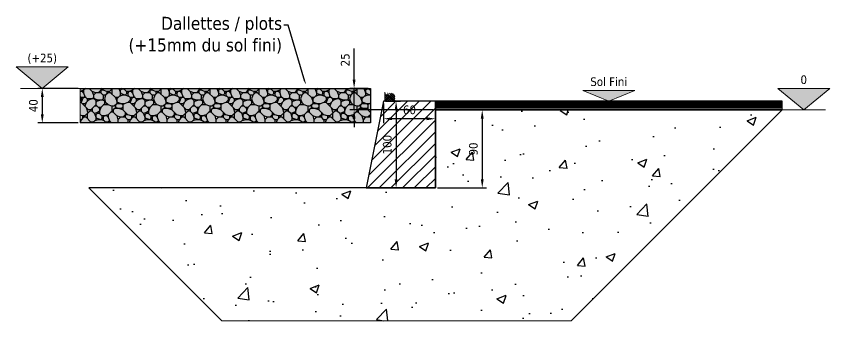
# Model space of a CAD drawing. Header units: millimetres. Extents: x -20000 to 230000, y -17405 to 24510.
# Drawn here: x 64516 to 65455, y -14130 to -13778 of the extents above; entities that cross this region are included whole.
import ezdxf
from ezdxf import colors
from ezdxf.entities.mleader import LeaderData, LeaderLine
from ezdxf.enums import TextEntityAlignment as Align
from ezdxf.math import Vec2, Vec3

# ---------------------------------------------------------------- set-up
doc = ezdxf.new("R2010")
doc.units = ezdxf.units.MM
doc.header["$PDMODE"] = 35
doc.header["$PDSIZE"] = 0.5
doc.layers.get('0').update_dxf_attribs({"lineweight": 13})
doc.layers.get('Defpoints').update_dxf_attribs({"true_color": 0xc2a584})
doc.layers.add('0 - Invisible', color=43, linetype='Continuous', lineweight=0, plot=False)
for name, color, linetype, lineweight in [('1 - BETON', 251, 'Continuous', 25), ('1 - Béton', 251, 'Continuous', 25), ('1 - Cotation', 32, 'Continuous', 13), ('1 - Silicone', 40, 'Continuous', 13), ('1 - Texte', 7, 'Continuous', 13), ('Texte', 7, 'Continuous', 13)]:
    doc.layers.add(name, color=color, linetype=linetype, lineweight=lineweight)
doc.layers.add('1 - Cache', color=7, linetype='Continuous', lineweight=0, true_color=0xffffff)
doc.styles.add('Texte Poralu', font='tahomabd.ttf')
doc.dimstyles.new('30 - 1000', dxfattribs={"dimtxt": 10, "dimasz": 10, "dimexe": 5, "dimexo": 2.5, "dimgap": 5, "dimtad": 1, "dimdec": 1, "dimtxsty": 'Texte Poralu', "dimcen": 5, "dimazin": 0, "dimtfac": 1, "dimtdec": 1, "dimtmove": 0, "dimatfit": 3, "dimfxl": 1, "dimarcsym": 0})

# ---------------------------------------------------------------- blocks, each defined once
blk = doc.blocks.new('*U199')
blk.add_hatch(color=256).paths.add_polyline_path([(25, 0), (55, 25), (-5, 25)])
blk.add_line((0, 0), (50, 0))
blk.add_lwpolyline([(25, 0), (55, 25), (-5, 25), (25, 0)])
at = {"style": 'Texte Poralu'}
blk.add_attdef('HAUTEUR', text='', height=10, dxfattribs=at).set_placement((25, 34.99999999999997), align=Align.MIDDLE_CENTER)
blk = doc.blocks.new('*U200')
blk.add_hatch(color=256).paths.add_polyline_path([(0, 0), (29.99999999999999, 12.5), (-30.00000000000001, 12.5)])
blk.add_lwpolyline([(0, 0), (29.99999999999999, 12.5), (-30.00000000000001, 12.5), (0, 0)])
at = {"layer": 'Texte', "insert": (-7.105427357601002e-15, 17.5), "char_height": 10, "attachment_point": 8, "style": 'Texte Poralu'}
blk.add_mtext('Sol Fini', dxfattribs=at)
blk = doc.blocks.new('*U245')
at = {"layer": '1 - Béton'}
h = blk.add_hatch(dxfattribs=at)
h.set_pattern_fill('ANSI31', color=256, scale=0.5, angle=135, style=0)
h.set_pattern_definition([(180, (-47384.83492681682, -3825.168548134762), (-3.33066907387547e-16, -1.5875), [])])
h.paths.add_polyline_path([(0, 9.999999999997726), (399.9999999999986, 9.999999999990905), (399.9999999999986, -9.09494701772925e-12), (0, 0)])
at = {"layer": '0 - Invisible'}
blk.add_lwpolyline([(0, 9.999999999997726), (399.9999999999986, 9.999999999990905), (399.9999999999986, -9.09494701772925e-12), (0, 0), (0, 9.999999999997726)], dxfattribs=at)
at = {"layer": '1 - Béton'}
blk.add_lwpolyline([(399.9999999999986, 9.999999999990905), (0, 9.999999999997726), (0, 0), (399.9999999999986, -9.09494701772925e-12)], dxfattribs=at)
blk = doc.blocks.new('*U227')
at = {"layer": '1 - BETON'}
h = blk.add_hatch(dxfattribs=at)
h.set_pattern_fill('112', color=256, scale=40, angle=135, style=0, pattern_type=2)
h.set_pattern_definition([(135, (26.58578643755413, 1.414213562373095), (-56.5685424949238, 3.552713678800501e-15), [12, -14, 2, -12]), (135, (9.615223689076998, 7.071067811865477), (-56.5685424949238, 3.552713678800501e-15), [2, -10, 8, -20]), (135, (3.958369439584629, 9.899494936611667), (-56.5685424949238, 3.552713678800501e-15), [2, -38]), (135, (15.27207793856938, -4.242640687119284), (-56.5685424949238, 3.552713678800501e-15), [8, -32]), (135, (15.27207793856938, -9.899494936611664), (-56.5685424949238, 3.552713678800501e-15), [4, -36]), (135, (-7.355339059400137, 7.071067811865477), (-56.5685424949238, 3.552713678800501e-15), [4, -2, 2, -32]), (135, (2.544155877211523, -5.656854249492378), (-56.5685424949238, 3.552713678800501e-15), [6, -34]), (135, (6.786796564330814, -15.55634918610405), (-56.5685424949238, 3.552713678800501e-15), [4, -36]), (135, (-7.355339059400137, -7.071067811865472), (-56.5685424949238, 3.552713678800501e-15), [2, -12, 6, -20]), (135, (-3.11269837228086, -14.14213562373095), (-56.5685424949238, 3.552713678800501e-15), [4, -36]), (135, (-14.42640687126561, -5.656854249492376), (-56.5685424949238, 3.552713678800501e-15), [4, -36]), (135, (-10.18376618414632, -12.72792206135785), (-56.5685424949238, 3.552713678800501e-15), [4, -36]), (135, (-22.91168824550419, -2.828427124746185), (-56.5685424949238, 3.552713678800501e-15), [4, -36]), (225, (27.99999999992724, 0), (-7.105427357601002e-15, -56.5685424949238), [8, -2, 4, -16, 8, -2]), (225, (8.201010126703906, -16.97056274847714), (-7.105427357601002e-15, -56.5685424949238), [2, -38]), (225, (12.4436508138232, -4.242640687119283), (-7.105427357601002e-15, -56.5685424949238), [4, -8, 2, -26]), (225, (6.786796564330814, -7.071067811865474), (-7.105427357601002e-15, -56.5685424949238), [4, -8, 6, -22]), (225, (9.615223689076998, 4.242640687119287), (-7.105427357601002e-15, -56.5685424949238), [2, -20, 4, -2, 4, -8]), (225, (11.02943725145009, 8.485281374238571), (-7.105427357601002e-15, -56.5685424949238), [2, -38]), (225, (-0.2842712475346616, 2.828427124746192), (-7.105427357601002e-15, -56.5685424949238), [2, -2, 6, -30]), (225, (2.544155877211523, 8.485281374238573), (-7.105427357601002e-15, -56.5685424949238), [4, -16, 2, -2, 2, -14]), (225, (6.786796564330814, 18.38477631085023), (-7.105427357601002e-15, -56.5685424949238), [6, -34]), (225, (-17.2548339960118, 3.552713678800501e-15), (-7.105427357601002e-15, -56.5685424949238), [2, -2, 2, -34]), (225, (-11.59797974651943, 8.485281374238575), (-7.105427357601002e-15, -56.5685424949238), [6, -34]), (225, (-13.01219330889251, 14.14213562373095), (-7.105427357601002e-15, -56.5685424949238), [2, -38]), (180, (18.10050506331558, 9.899494936611665), (-28.28427124800001, -28.284271248), [2.8284, -53.740142496]), (180, (-5.941125497027045, -19.79898987322333), (-28.28427124800001, -28.284271248), [2.8284, -8.4852, 8.4852, -36.769742496]), (180, (-4.526911934653953, -12.72792206135785), (-28.28427124800001, -28.284271248), [5.6568, -14.142136, 2.8284, -33.94120649599999]), (180, (-8.76955262177323, -5.656854249492376), (-28.28427124800001, -28.284271248), [5.6568, -19.799, 2.8284, -28.284342496]), (180, (15.27207793856938, -4.242640687119284), (-28.28427124800001, -28.284271248), [2.8284, -53.740142496]), (180, (8.201010126703906, 2.828427124746192), (-28.28427124800001, -28.284271248), [8.485280000000001, -48.083262496]), (180, (-0.2842712475346616, 5.656854249492383), (-28.28427124800001, -28.284271248), [2.8284, -16.97056, 2.8284, -33.941182496]), (180, (-7.355339059400137, 7.071067811865477), (-28.28427124800001, -28.284271248), [5.6568, -50.911742496]), (180, (-13.01219330889251, 12.72792206135786), (-28.28427124800001, -28.284271248), [5.6568, -50.911742496]), (180, (-4.526911934653953, 21.21320343559643), (-28.28427124800001, -28.284271248), [2.8284, -53.740142496]), (180, (-15.84062043363869, 4.242640687119291), (-28.28427124800001, -28.284271248), [2.8284, -53.740142496]), (180, (-17.2548339960118, -2.828427124746188), (-28.28427124800001, -28.284271248), [2.8284, -53.740142496]), (180, (-25.74011537025035, 3.552713678800501e-15), (-28.28427124800001, -28.284271248), [2.8284, -53.740142496]), (180, (1.129942314838431, -26.8700576850888), (-28.28427124800001, -28.284271248), [2.8284, -53.740142496]), (180, (-1.698484809907754, -1.414213562373092), (-28.28427124800001, -28.284271248), [2.8284, -53.740142496]), (180, (-15.84062043363869, -9.89949493661166), (-28.28427124800001, -28.284271248), [2.8284, -19.799, 2.8284, -31.112742496]), (180, (12.44365081382318, -7.071067811865474), (-28.28427124800001, -28.284271248), [5.6568, -50.911742496]), (180, (5.372583001957722, -14.14213562373095), (-28.28427124800001, -28.284271248), [8.4852, -48.083342496]), (270, (15.27207793856938, -9.899494936611664), (28.284271248, -28.28427124800001), [4.2428, -52.325742496]), (270, (1.129942314838431, 7.071067811865479), (28.284271248, -28.28427124800001), [2.8284, -53.740142496]), (270, (-11.59797974651943, 11.31370849898476), (28.284271248, -28.28427124800001), [2.8284, -53.740142496]), (270, (-7.355339059400137, -4.24264068711928), (28.284271248, -28.28427124800001), [2.8284, -53.740142496]), (270, (-13.01219330889251, -7.071067811865472), (28.284271248, -28.28427124800001), [2.8284, -53.740142496]), (270, (-10.18376618414632, -12.72792206135785), (28.284271248, -28.28427124800001), [2.8284, -53.740142496]), (270, (-14.42640687126561, -5.656854249492376), (28.284271248, -28.28427124800001), [2.8284, -53.740142496]), (270, (19.51471862568866, -5.65685424949238), (28.284271248, -28.28427124800001), [2.8284, -53.740142496]), (270, (3.958369439584615, -9.899494936611664), (28.284271248, -28.28427124800001), [2.8284, -53.740142496]), (270, (12.44365081382318, -1.414213562373094), (28.284271248, -28.28427124800001), [5.6568, -50.911742496]), (270, (9.615223689076998, 7.071067811865477), (28.284271248, -28.28427124800001), [5.6568, -50.911742496]), (270, (-17.2548339960118, 2.828427124746195), (28.284271248, -28.28427124800001), [5.6568, -50.911742496]), (270, (-1.698484809907754, 1.414213562373098), (28.284271248, -28.28427124800001), [2.8284, -53.740142496]), (270, (2.544155877211537, 14.14213562373095), (28.284271248, -28.28427124800001), [5.6568, -33.94112000000001, 2.8284, -14.142222496]), (270, (6.786796564330814, -15.55634918610405), (28.28424312479999, -28.28427124800001), [5.6568, -11.313708, 5.6568, -33.941234496]), (270, (25.17157287518104, -2.82842712474619), (28.284271248, -28.28427124800001), [5.656, -14.144, 5.656, -14.144, 2.828, -14.140542496]), (161.56505118, (9.615223689076998, 1.414213562373096), (-28.28427124890702, 28.2842712460221), [8.943999999999999, -4.472, 4.472, -71.55471907999998]), (161.56505118, (-11.59797974651943, -11.31370849898476), (-28.28427124890702, 28.2842712460221), [8.943999999999999, -80.49871908]), (161.56505118, (8.201010126703906, 8.485281374238571), (-28.28427124890702, 28.2842712460221), [4.472, -84.97071907999998]), (161.56505118, (19.51471862568866, -5.65685424949238), (-28.28427124890702, 28.2842712460221), [4.472, -84.97071907999998]), (161.56505118, (6.786796564330814, -7.071067811865474), (-28.28427124890702, 28.2842712460221), [4.472, -84.97071907999998]), (161.56505118, (9.615223689076998, -15.55634918610404), (-28.28427124890702, 28.2842712460221), [4.472, -84.97071907999998]), (198.43494882, (2.544155877211523, -14.14213562373095), (-28.28427124890702, -28.2842712460221), [4.472, -84.97071907999998]), (198.43494882, (-7.355339059400137, -4.24264068711928), (-28.28427124890702, -28.2842712460221), [4.472, -84.97071907999998]), (198.43494882, (9.615223689076998, 18.38477631085024), (-28.28427124890702, -28.2842712460221), [4.472, -84.97071907999998]), (198.43494882, (12.44365081382318, -15.55634918610404), (-28.28427124890702, -28.2842712460221), [4.472, -84.97071907999998]), (198.43494882, (15.27207793856938, 9.899494936611667), (-28.28427124890702, -28.2842712460221), [4.472, -31.304, 4.472, -49.19471908]), (251.56505118, (-4.526911934653953, -18.38477631085023), (-28.2842712460221, -28.28427124890702), [4.472, -84.97071907999998]), (251.56505118, (-15.84062043363869, 4.242640687119291), (-28.2842712460221, -28.28427124890702), [4.472, -84.97071907999998]), (251.56505118, (-8.76955262177323, -14.14213562373095), (-28.2842712460221, -28.28427124890702), [4.472, -84.97071907999998]), (251.56505118, (18.10050506331557, -9.899494936611664), (-28.2842712460221, -28.28427124890702), [4.472, -84.97071907999998]), (288.43494882, (1.129942314838431, 15.55634918610405), (28.28427124602209, -28.28427124890703), [4.471999999999991, -84.97071907999984]), (288.43494882, (-11.59797974651943, 14.14213562373095), (28.28427124602209, -28.28427124890703), [4.471999999999991, -84.97071907999984]), (288.43494882, (2.544155877211523, -5.656854249492378), (28.28427124602209, -28.28427124890703), [4.471999999999991, -84.97071907999984]), (288.43494882, (-7.355339059400137, -7.071067811865472), (28.28427124602209, -28.28427124890703), [4.471999999999991, -84.97071907999984]), (288.43494882, (-22.91168824550419, -2.828427124746185), (28.28427124602209, -28.28427124890703), [4.471999999999991, -84.97071907999984]), (288.43494882, (23.75735931280795, 4.242640687119286), (28.28427124602209, -28.28427124890703), [6.70799999999999, -82.73471907999985])])
h.paths.add_polyline_path([(-350, 0), (-15, 0), (-15, -40), (-350, -40)])
at = {"layer": '1 - Cache'}
blk.add_hatch(color=256, dxfattribs=at).paths.add_polyline_path([(-350, 0), (-15, 0), (-15, -40), (-350, -40)])
at = {"layer": '0 - Invisible'}
blk.add_lwpolyline([(-350, 0), (-15, 0), (-15, -40), (-350, -40)], close=True, dxfattribs=at)
at = {"layer": '1 - BETON'}
blk.add_lwpolyline([(-350, 0), (-15, 0), (-15, -40), (-350.0000000000073, -40)], dxfattribs=at)
blk = doc.blocks.new('*U203')
blk.add_hatch(color=256).paths.add_polyline_path([(-43.75, 0), (-73.75, 25), (-13.75, 25)])
blk.add_line((0, 0), (-68.75, 0))
blk.add_lwpolyline([(-43.75, 0), (-73.75, 25), (-13.75, 25), (-43.75, 0)])
at = {"style": 'Texte Poralu'}
blk.add_attdef('HAUTEUR', text='', height=10, dxfattribs=at).set_placement((-43.75000000000001, 34.99999999999997), align=Align.MIDDLE_CENTER)
blk = doc.blocks.new('*D271')
at = {"layer": 'Defpoints', "color": 0, "lineweight": -2, "transparency": 16777216}
for p, q in [((64587.50002455681, -13861.26779066064), (64541.25002455681, -13861.26779066064)), ((64546.25002455681, -13871.26779066064), (64546.25002455681, -13891.26779066064)), ((64587.50002455681, -13901.26779066064), (64541.25002455681, -13901.26779066064))]:
    blk.add_line(p, q, dxfattribs=at)
at = {"layer": 'Defpoints', "color": 0, "transparency": 16777216}
for p in [(64590.00002455681, -13861.26779066064), (64546.25002455681, -13901.26779066064), (64590.00002455681, -13901.26779066064)]:
    blk.add_point(p, dxfattribs=at)
for points in [[(64544.58335789014, -13871.26779066064), (64547.91669122347, -13871.26779066064), (64546.25002455681, -13861.26779066064)], [(64544.58335789014, -13891.26779066064), (64547.91669122347, -13891.26779066064), (64546.25002455681, -13901.26779066064)]]:
    blk.add_solid(points, dxfattribs=at)
at = {"layer": 'Defpoints', "color": 0, "transparency": 16777216, "insert": (64536.04518909677, -13881.26779066063), "char_height": 10, "attachment_point": 5, "rotation": 90, "style": 'Texte Poralu'}
blk.add_mtext('40', dxfattribs=at)
blk = doc.blocks.new('*D272')
at = {"layer": 'Defpoints', "color": 0, "lineweight": -2, "transparency": 16777216}
for p, q in [((64906.1216073438, -13851.26779066064), (64906.1216073438, -13815.39136352834)), ((64922.50002455681, -13861.26779066064), (64901.1216073438, -13861.26779066064)), ((64906.1216073438, -13886.26779066065), (64906.1216073438, -13861.26779066064)), ((64997.50002455681, -13886.26779066065), (64901.1216073438, -13886.26779066065)), ((64906.1216073438, -13896.26779066065), (64906.1216073438, -13906.26779066065))]:
    blk.add_line(p, q, dxfattribs=at)
at = {"layer": 'Defpoints', "color": 0, "transparency": 16777216}
for p in [(64906.1216073438, -13861.26779066064), (64925.00002455681, -13861.26779066064), (65000.00002455681, -13886.26779066065)]:
    blk.add_point(p, dxfattribs=at)
for points in [[(64904.45494067713, -13851.26779066064), (64907.78827401046, -13851.26779066064), (64906.1216073438, -13861.26779066064)], [(64904.45494067713, -13896.26779066065), (64907.78827401046, -13896.26779066065), (64906.1216073438, -13886.26779066065)]]:
    blk.add_solid(points, dxfattribs=at)
at = {"layer": 'Defpoints', "color": 0, "transparency": 16777216, "insert": (64895.92012984212, -13828.32957709448), "char_height": 10, "attachment_point": 5, "rotation": 90, "style": 'Texte Poralu'}
blk.add_mtext('25', dxfattribs=at)
blk = doc.blocks.new('*U246')
at = {"layer": '1 - BETON'}
h = blk.add_hatch(dxfattribs=at)
h.set_pattern_fill('CONCRETE', color=256, scale=15, style=0, pattern_type=2)
h.set_pattern_definition([(49.99999999999999, (-260.0000000000106, 316.7139944032293), (107.589027390113, -9.412820247389266), [11.25, -123.75]), (355, (-260.0000000000106, 316.7139944032293), (-20.81270004195, 112.8288200550018), [9, -99]), (100.4514, (-251.0342480000106, 315.9295934032293), (86.77640725710323, 103.415931309143), [9.5610285, -105.1713168]), (46.18420000000002, (-260.0000000000106, 346.7139944032293), (160.0861572938467, -24.82785214935271), [16.87499999999974, -185.6249999999979]), (96.6356, (-246.6594882500106, 344.6449983532293), (140.1994058323055, 146.1176806350663), [14.3415432, -157.75695]), (351.1842, (-260.0000000000106, 346.7139944032293), (140.1992917700441, 146.1177901387987), [13.5, -148.5]), (21, (-245.0000000000106, 339.2139944032293), (89.53605781776925, -60.39283359980082), [11.25, -123.75]), (326.0000000000001, (-245.0000000000106, 339.2139944032293), (36.49729978823726, 108.772506757028), [9, -99]), (71.4514, (-237.5386650500105, 334.1812535032293), (126.0333942872235, 48.37957450649286), [9.5610285, -105.1713168]), (37.50000000000001, (-260.0000000000106, 316.7139944032293), (1.8239782975936, 49.93407807469672), [0, -97.8, 0, -100.5, 0, -99.375]), (7.499999999999999, (-260.0000000000106, 316.7139944032293), (39.46043061632229, 59.16175678235403), [0, -57.3, 0, -95.55, 0, -37.875]), (327.5, (-293.4500000000106, 316.7139944032293), (80.07336542586135, -3.383230760156963), [0, -37.5, 0, -117, 0, -155.25]), (317.5, (-308.4500000000106, 316.7139944032293), (87.47792540135794, 15.01574734984766), [0, -48.75, 0, -77.69999999999999, 0, -110.25])])
h.paths.add_polyline_path([(239.9999999999927, 0), (-3.286005596773975, -243.2860055967667), (-406.7139944032336, -243.2860055967743), (-560, -90.00000000000003), (-160, -90), (-160.0000000000003, 0), (1.13686837721616e-13, 0)])
at = {"layer": '0 - Invisible'}
blk.add_lwpolyline([(239.9999999999927, 0), (-3.286005596773975, -243.2860055967667), (-406.7139944032336, -243.2860055967743), (-560, -90.00000000000003)], dxfattribs=at)
at = {"layer": '1 - BETON'}
blk.add_lwpolyline([(239.9999999999928, 0), (1.13686837721616e-13, 0), (1.13686837721616e-13, 0), (-160.0000000000003, 0), (-160.0000000000003, 0), (-160.0000000000003, 0), (-160, -90), (-560, -90.00000000000003)], dxfattribs=at)
blk = doc.blocks.new('*D268')
at = {"layer": '1 - Cotation', "color": 0, "lineweight": -2, "transparency": 16777216}
for p, q in [((65002.50002455681, -13886.26779066064), (65058.9981010279, -13886.26779066064)), ((65053.9981010279, -13896.26779066064), (65053.9981010279, -13966.26779066064)), ((65002.50002455681, -13976.26779066064), (65058.9981010279, -13976.26779066064))]:
    blk.add_line(p, q, dxfattribs=at)
at = {"layer": '1 - Cotation', "color": 0, "transparency": 16777216}
for points in [[(65052.33143436124, -13896.26779066064), (65055.66476769456, -13896.26779066064), (65053.9981010279, -13886.26779066064)], [(65052.33143436124, -13966.26779066064), (65055.66476769456, -13966.26779066064), (65053.9981010279, -13976.26779066064)]]:
    blk.add_solid(points, dxfattribs=at)
at = {"layer": 'Defpoints', "color": 0, "transparency": 16777216}
for p in [(65000.00002455681, -13886.26779066064), (65000.00002455681, -13976.26779066064), (65053.9981010279, -13976.26779066064)]:
    blk.add_point(p, dxfattribs=at)
at = {"layer": '1 - Cotation', "color": 0, "transparency": 16777216, "insert": (65043.79326556786, -13931.26779066063), "char_height": 10, "attachment_point": 5, "rotation": 90, "style": 'Texte Poralu'}
blk.add_mtext('90', dxfattribs=at)
blk = doc.blocks.new('*D269')
at = {"layer": '1 - Cotation', "color": 0, "lineweight": -2, "transparency": 16777216}
for p, q in [((64940.00002455681, -13878.76779066064), (64940.00002455681, -13901.36224587935)), ((65000.00002455681, -13878.76779066064), (65000.00002455681, -13901.36224587935)), ((64990.00002455681, -13896.36224587935), (64950.00002455681, -13896.36224587935))]:
    blk.add_line(p, q, dxfattribs=at)
at = {"layer": '1 - Cotation', "color": 0, "transparency": 16777216}
for points in [[(64950.00002455681, -13894.69557921269), (64950.00002455681, -13898.02891254602), (64940.00002455681, -13896.36224587935)], [(64990.00002455681, -13894.69557921269), (64990.00002455681, -13898.02891254602), (65000.00002455681, -13896.36224587935)]]:
    blk.add_solid(points, dxfattribs=at)
at = {"layer": 'Defpoints', "color": 0, "transparency": 16777216}
for p in [(64940.00002455681, -13876.26779066064), (65000.00002455681, -13876.26779066064), (64940.00002455681, -13896.36224587935)]:
    blk.add_point(p, dxfattribs=at)
at = {"layer": '1 - Cotation', "color": 0, "transparency": 16777216, "insert": (64970.00002455681, -13886.15741041931), "char_height": 10, "attachment_point": 5, "style": 'Texte Poralu'}
blk.add_mtext('60', dxfattribs=at)
blk = doc.blocks.new('*D270')
at = {"layer": '1 - Cotation', "color": 0, "lineweight": -2, "transparency": 16777216}
for p, q in [((64942.50002455681, -13876.26779066064), (64959.60197616139, -13876.26779066064)), ((64954.60197616139, -13886.26779066064), (64954.60197616139, -13966.26779066064)), ((64922.50002455681, -13976.26779066064), (64959.60197616139, -13976.26779066064))]:
    blk.add_line(p, q, dxfattribs=at)
at = {"layer": '1 - Cotation', "color": 0, "transparency": 16777216}
for points in [[(64952.93530949472, -13886.26779066064), (64956.26864282805, -13886.26779066064), (64954.60197616139, -13876.26779066064)], [(64952.93530949472, -13966.26779066064), (64956.26864282805, -13966.26779066064), (64954.60197616139, -13976.26779066064)]]:
    blk.add_solid(points, dxfattribs=at)
at = {"layer": 'Defpoints', "color": 0, "transparency": 16777216}
for p in [(64940.00002455681, -13876.26779066064), (64920.00002455681, -13976.26779066064), (64954.60197616139, -13976.26779066064)]:
    blk.add_point(p, dxfattribs=at)
at = {"layer": '1 - Cotation', "color": 0, "transparency": 16777216, "insert": (64944.39714070135, -13926.26779066063), "char_height": 10, "attachment_point": 5, "rotation": 90, "style": 'Texte Poralu'}
blk.add_mtext('100', dxfattribs=at)

msp = doc.modelspace()

# ---------------------------------------------------------------- hatches: boundary and pattern name
at = {"layer": '1 - BETON'}
h = msp.add_hatch(dxfattribs=at)
h.set_pattern_fill('ANSI31', color=256, scale=3)
h.set_pattern_definition([(45, (0, -9000), (-6.735192090801863, 6.735192090801865), [])])
h.paths.add_polyline_path([(64920.00002455681, -13976.26779066064), (65000.00002455681, -13976.26779066064), (65000.00002455681, -13876.26779066064), (64940.00002455681, -13876.26779066064)])
at = {"layer": '1 - Silicone'}
h = msp.add_hatch(dxfattribs=at)
h.set_pattern_fill('ANSI37', color=256, scale=0.5)
h.set_pattern_definition([(45, (64880.0000245568, -13876.26779066065), (-1.122532015133644, 1.122532015133644), []), (135, (64880.0000245568, -13876.26779066065), (-1.122532015133644, -1.122532015133644), [])])
h.paths.add_polyline_path([(64953.0000245568, -13869.96779066064, 0.4142135623730105), (64950.0000245568, -13866.96779066065), (64948.3000245568, -13866.96779066065), (64948.0000245568, -13866.66779066065), (64947.7000245568, -13866.96779066065), (64944.3500245568, -13866.96779066065), (64944.51918219595, -13867.01779066065, -0.1689727348152328), (64947.62241215147, -13868.09733611519, -1), (64946.87763696214, -13869.0382452061, 0.1689727348152638), (64944.51918219595, -13868.21779066064), (64944.35002455679, -13868.21779066064, -0.4027578893816571), (64941.75202906258, -13865.71986618162), (64941.75202906258, -13876.26779066065), (64953.0000245568, -13876.26779066065)])

# ---------------------------------------------------------------- linework, layer by layer
at = {"layer": '0 - Invisible'}
msp.add_lwpolyline([(64941.75202906258, -13876.26779066065), (64953.0000245568, -13876.26779066065)], dxfattribs=at)
at = {"layer": '1 - Béton'}
msp.add_lwpolyline([(64920.00002455681, -13976.26779066064), (65000.00002455681, -13976.26779066064), (65000.00002455681, -13876.26779066064), (64940.00002455681, -13876.26779066064)], close=True, dxfattribs=at)
at = {"layer": '1 - Silicone'}
msp.add_lwpolyline([(64941.75202906258, -13865.71986618162), (64941.75202906258, -13876.26779066065)], dxfattribs=at)

# ---------------------------------------------------------------- block references
msp.add_blockref('*U203', (64590.00002455681, -13861.26779066064)).add_auto_attribs({'HAUTEUR': '(+25)'})
for name, p in [('*U227', (64940.00002455681, -13861.26779066064)), ('*U245', (65000.0000245568, -13886.26779066065)), ('*U246', (65160.00002455681, -13886.26779066064))]:
    msp.add_blockref(name, p)
at = {"layer": 'Texte'}
msp.add_blockref('*U199', (65400.0000245568, -13886.26779066065), dxfattribs=at).add_auto_attribs({'HAUTEUR': '0'})
msp.add_blockref('*U200', (65200.0000245568, -13876.26779066065), dxfattribs=at)

# ---------------------------------------------------------------- dimensions: what is measured, and where the dimension line sits
at = {"layer": '1 - Cotation'}
for base, p1, p2, picture, middle in [((64954.60197616139, -13976.26779066064), (64940.00002455681, -13876.26779066064), (64920.00002455681, -13976.26779066064), '*D270', (64944.39714070135, -13926.26779066063)), ((65053.9981010279, -13976.26779066064), (65000.00002455681, -13886.26779066064), (65000.00002455681, -13976.26779066064), '*D268', (65043.79326556786, -13931.26779066063))]:
    dim = msp.add_linear_dim(base=base, p1=p1, p2=p2, angle=90, dimstyle='30 - 1000', dxfattribs=at)
    dim.commit()
    dim.dimension.update_dxf_attribs({"geometry": picture, "text_midpoint": middle})
dim = msp.add_linear_dim(base=(64940.00002455681, -13896.36224587935), p1=(65000.00002455681, -13876.26779066064), p2=(64940.00002455681, -13876.26779066064), dimstyle='30 - 1000', dxfattribs=at)
dim.commit()
dim.dimension.update_dxf_attribs({"geometry": '*D269', "text_midpoint": (64970.00002455681, -13886.15741041931)})
at = {"layer": 'Defpoints'}
for base, p1, p2, picture, middle in [((64906.1216073438, -13861.26779066064), (65000.00002455681, -13886.26779066065), (64925.00002455681, -13861.26779066064), '*D272', (64895.92012984212, -13828.32957709448)), ((64546.25002455681, -13901.26779066064), (64590.00002455681, -13861.26779066064), (64590.00002455681, -13901.26779066064), '*D271', (64536.04518909677, -13881.26779066063))]:
    dim = msp.add_linear_dim(base=base, p1=p1, p2=p2, angle=90, dimstyle='30 - 1000', dxfattribs=at)
    dim.commit()
    dim.dimension.update_dxf_attribs({"geometry": picture, "text_midpoint": middle})

# ---------------------------------------------------------------- leaders
at = {"layer": '1 - Texte'}
ml = msp.add_multileader_mtext('Standard', dxfattribs=at)
ml.set_content('Dallettes / plots\\P(+15mm du sol fini)', color=256, style='Texte Poralu')
ml.set_leader_properties()
ml.build(insert=Vec2(0, 0))
ml.multileader.update_dxf_attribs({"dogleg_length": 5})
ctx = ml.context
ctx.base_point, ctx.char_height, ctx.plane_origin = Vec3(64614.48236611746, -13788.27696119155), 15, Vec3(64842.5324046693, -13812.0199694347)
ctx.text_align_type = 2
notes = []
notes.append((ctx, [(0, (1, 1, 0), (64829.94643596299, -13788.27696119155), (-1, 0), 5, [(0, [(64850.42067260531, -13857.18818672272)], 0, [])])]))
ctx.mtext.insert, ctx.mtext.alignment, ctx.mtext.flow_direction = Vec3(64822.94643596299, -13778.70174292426), 3, 5
for ctx, leaders in notes:
    for number, flags, end, landing, length, lines in leaders:
        leader = LeaderData()
        leader.index, (leader.has_last_leader_line, leader.has_dogleg_vector, leader.attachment_direction) = number, flags
        leader.last_leader_point, leader.dogleg_vector, leader.dogleg_length = Vec3(end), Vec3(landing), length
        for number, points, colour, breaks in lines:
            line = LeaderLine()
            line.index, line.vertices, line.color, line.breaks = number, Vec3.list(points), colors.encode_raw_color(colour), breaks
            leader.lines.append(line)
        ctx.leaders.append(leader)

doc.saveas('drawing.dxf')
